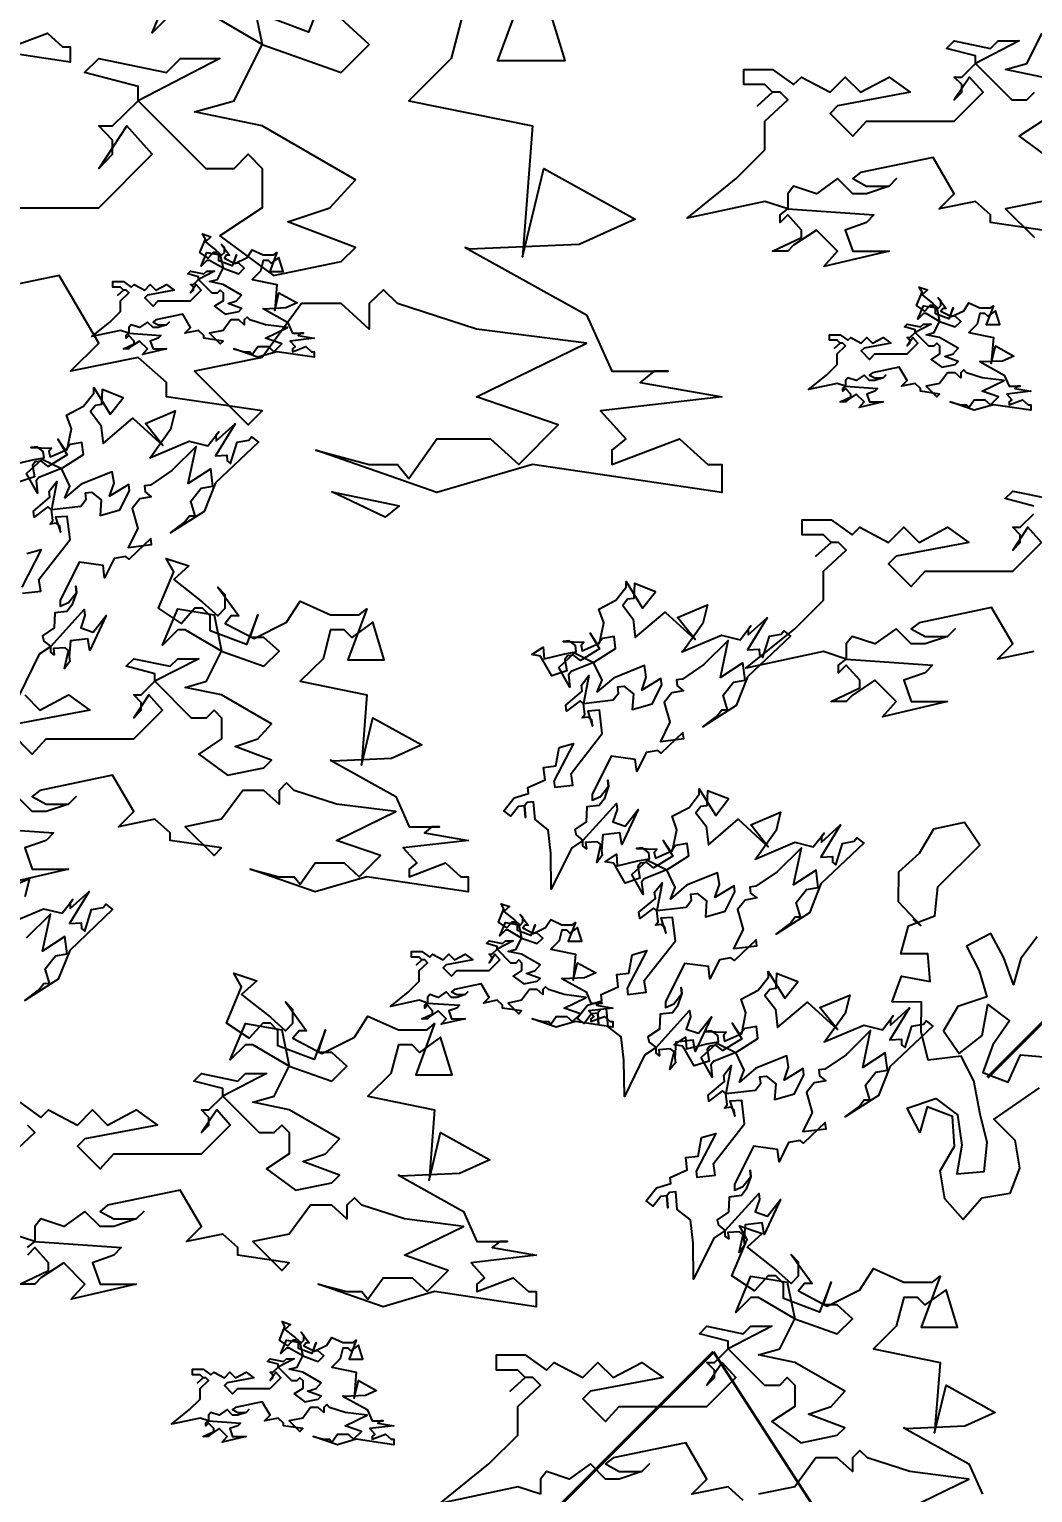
# Model space of a CAD drawing. Header units: millimetres. Extents: x 684983 to 685377, y 990360 to 990509.
# Drawn here: x 685055.029 to 685055.739, y 990422.072 to 990423.107 of the extents above; entities that cross this region are included whole.
import ezdxf

# ---------------------------------------------------------------- set-up
doc = ezdxf.new("R2010")
doc.units = ezdxf.units.MM
doc.layers.add('GRID LEVELS', color=7, linetype='Continuous', lineweight=13)
doc.layers.add('SYMBOLS', color=7, linetype='Continuous')
doc.layers.add('VENGA TREE', color=7, linetype='Continuous')
doc.styles.get("Standard").update_dxf_attribs({"font": 'RomanS'})

# ---------------------------------------------------------------- blocks, each defined once
blk = doc.blocks.new('A$C7BFB01F8')
at = {"layer": 'SYMBOLS', "color": 99}
for points in [[(1.4369, 2.9835), (1.4755, 2.9981), (1.4916, 2.9835), (1.4996, 2.9835), (1.4996, 2.9675), (1.3919, 2.9835)], [(1.9903, 3.07), (1.953, 2.9692), (2.0248, 2.9692), (2.0023, 3.0432)], [(1.9187, 3.0282), (1.9039, 2.9714), (1.8588, 2.9265), (1.9903, 2.8997), (1.9796, 2.7609), (2.0023, 2.8547), (2.0991, 2.8009), (2.0395, 2.7741), (1.9228, 2.7689), (1.9187, 2.7709), (2.0474, 2.6992), (2.0742, 2.6394), (2.1342, 2.6394), (2.1192, 2.6394), (2.1042, 2.6274), (2.1909, 2.6124), (2.0624, 2.5976), (2.0892, 2.5677), (2.0742, 2.5556), (2.0742, 2.5405), (2.146, 2.5677), (2.176, 2.5405), (2.1909, 2.5405), (2.1909, 2.5107), (1.9903, 2.5405), (1.8887, 2.5107), (1.7602, 2.5556), (1.817, 2.5405), (1.8469, 2.5405), (1.8588, 2.5257), (1.8887, 2.5677), (1.9457, 2.5677), (1.9755, 2.5405), (2.0175, 2.5826), (1.9307, 2.6124), (2.0474, 2.6694), (1.9307, 2.6842), (1.8469, 2.7112), (1.832, 2.726), (1.817, 2.7112), (1.817, 2.6842), (1.7872, 2.7112), (1.7452, 2.7112), (1.7034, 2.6542), (1.6315, 2.6394), (1.6886, 2.5826), (1.7034, 2.5976), (1.6017, 2.6124), (1.6017, 2.6274), (1.5719, 2.6542), (1.5, 2.6394), (1.5299, 2.6694), (1.4881, 2.741), (1.3446, 2.7112)], [(1.3566, 2.8129), (1.5299, 2.8129), (1.5867, 2.8697), (1.5599, 2.8997), (1.5299, 2.8547), (1.5447, 2.8697), (1.5447, 2.8847), (1.5299, 2.8997), (1.5447, 2.8997), (1.5719, 2.9265), (1.5719, 2.9416), (1.5148, 2.9564), (1.5299, 2.9714), (1.6017, 2.9564), (1.6167, 2.9714), (1.6583, 2.9714), (1.5719, 2.9265), (1.6435, 2.8547), (1.6735, 2.8547), (1.6886, 2.8697), (1.7034, 2.8547), (1.7034, 2.8129), (1.6583, 2.7831), (1.7154, 2.741), (1.7872, 2.7559), (1.8022, 2.7709), (1.7304, 2.7979), (1.775, 2.8129), (1.8022, 2.8427), (1.7034, 2.8997), (1.6315, 2.9146), (1.6735, 2.9265), (1.7034, 2.9862), (1.6315, 3.0282)], [(1.6167, 3.0282), (1.5867, 2.9984), (1.6167, 3.07)], [(1.6886, 3.058), (1.7034, 2.9862), (1.7872, 2.9564), (1.817, 2.9862), (1.7872, 3.0134)], [(1.775, 3.058), (1.7525, 2.9992), (1.6809, 3.026)], [(2.5307, 2.8197), (2.4921, 2.8117), (2.5228, 2.7812)], [(2.5307, 2.7892), (2.4761, 2.7972), (2.4761, 2.8053), (2.4601, 2.8197), (2.4215, 2.8117), (2.4375, 2.8278), (2.4151, 2.8663), (2.338, 2.8503), (2.3299, 2.8438), (2.3445, 2.8358), (2.3684, 2.8358), (2.3765, 2.8438), (2.3684, 2.8358), (2.3445, 2.8278), (2.3299, 2.8278), (2.3138, 2.8438), (2.2914, 2.8278), (2.2672, 2.8358), (2.2609, 2.8278), (2.2609, 2.8117), (2.3524, 2.8053), (2.3445, 2.7972), (2.3219, 2.7892), (2.3299, 2.7667), (2.3684, 2.7667), (2.2994, 2.7507), (2.3138, 2.7667), (2.2914, 2.7892), (2.2672, 2.7732), (2.2609, 2.7667), (2.2447, 2.7667), (2.2754, 2.7812), (2.2754, 2.7892), (2.2609, 2.8053), (2.2528, 2.7972), (2.2528, 2.8053), (2.2609, 2.8117), (2.2368, 2.8197), (2.1543, 2.802), (2.2061, 2.8438), (2.2368, 2.8743), (2.2368, 2.9049), (2.2609, 2.9273), (2.2528, 2.9354), (2.2447, 2.9354), (2.2287, 2.9209), (2.2447, 2.9354), (2.2368, 2.9435), (2.2142, 2.9435), (2.2142, 2.9595), (2.2447, 2.9595), (2.2672, 2.9435), (2.2754, 2.9515), (2.3059, 2.9354), (2.3219, 2.9515), (2.338, 2.9354), (2.3684, 2.9515), (2.3909, 2.9354), (2.3138, 2.9209), (2.3059, 2.9129), (2.3299, 2.8889), (2.3445, 2.9049), (2.4375, 2.9049), (2.4681, 2.9354), (2.4537, 2.9515), (2.4375, 2.9273), (2.4455, 2.9354), (2.4455, 2.9435), (2.4375, 2.9515), (2.4455, 2.9515), (2.4601, 2.9659), (2.4601, 2.974), (2.4295, 2.9819), (2.4375, 2.99), (2.4761, 2.9819), (2.4842, 2.99), (2.5065, 2.99), (2.4601, 2.9659), (2.4986, 2.9273), (2.5147, 2.9273), (2.5228, 2.9354)], [(2.5307, 2.9049), (2.5065, 2.8889), (2.5371, 2.8663)], [(2.5307, 2.9515), (2.4921, 2.9595), (2.5147, 2.9659), (2.5307, 2.998)], [(1.6431, 2.7768), (1.6543, 2.7679), (1.6603, 2.7625), (1.6633, 2.7655), (1.6633, 2.7708), (1.6603, 2.7738), (1.6686, 2.7625), (1.6656, 2.7625), (1.6633, 2.7596), (1.6745, 2.7536), (1.6873, 2.76), (1.6927, 2.7683), (1.7045, 2.7629), (1.7158, 2.7629), (1.7188, 2.7653), (1.7114, 2.7453), (1.7256, 2.7453), (1.7211, 2.76), (1.7128, 2.7541), (1.7099, 2.757), (1.7045, 2.757), (1.7016, 2.7457), (1.6927, 2.7368), (1.7188, 2.7315), (1.7166, 2.704), (1.7211, 2.7226), (1.7404, 2.7119), (1.7285, 2.7066), (1.7054, 2.7055), (1.7045, 2.7059), (1.7301, 2.6917), (1.7354, 2.6798), (1.7473, 2.6798), (1.7444, 2.6798), (1.7414, 2.6775), (1.7586, 2.6745), (1.7331, 2.6715), (1.7384, 2.6656), (1.7354, 2.6632), (1.7354, 2.6602), (1.7497, 2.6656), (1.7556, 2.6602), (1.7586, 2.6602), (1.7586, 2.6543), (1.7188, 2.6602), (1.6986, 2.6543), (1.6731, 2.6632), (1.6844, 2.6602), (1.6903, 2.6602), (1.6927, 2.6573), (1.6986, 2.6656), (1.7099, 2.6656), (1.7158, 2.6602), (1.7242, 2.6686), (1.7069, 2.6745), (1.7301, 2.6858), (1.7069, 2.6887), (1.6903, 2.6941), (1.6873, 2.697), (1.6844, 2.6941), (1.6844, 2.6887), (1.6784, 2.6941), (1.6701, 2.6941), (1.6618, 2.6828), (1.6475, 2.6798), (1.6589, 2.6686), (1.6618, 2.6715), (1.6416, 2.6745), (1.6416, 2.6775), (1.6357, 2.6828), (1.6214, 2.6798), (1.6274, 2.6858), (1.6191, 2.7), (1.5906, 2.6941), (1.5876, 2.6917), (1.5929, 2.6887), (1.6018, 2.6887), (1.6048, 2.6917), (1.6018, 2.6887), (1.5929, 2.6858), (1.5876, 2.6858), (1.5816, 2.6917), (1.5733, 2.6858), (1.5644, 2.6887), (1.562, 2.6858), (1.562, 2.6798), (1.5959, 2.6775), (1.5929, 2.6745), (1.5846, 2.6715), (1.5876, 2.6632), (1.6018, 2.6632), (1.5763, 2.6573), (1.5816, 2.6632), (1.5733, 2.6715), (1.5644, 2.6656), (1.562, 2.6632), (1.5561, 2.6632), (1.5674, 2.6686), (1.5674, 2.6715), (1.562, 2.6775), (1.5591, 2.6745), (1.5591, 2.6775), (1.562, 2.6798), (1.5531, 2.6828), (1.5226, 2.6762), (1.5418, 2.6917), (1.5531, 2.703), (1.5531, 2.7143), (1.562, 2.7226), (1.5591, 2.7256), (1.5561, 2.7256), (1.5502, 2.7202), (1.5561, 2.7256), (1.5531, 2.7285), (1.5448, 2.7285), (1.5448, 2.7345), (1.5561, 2.7345), (1.5644, 2.7285), (1.5674, 2.7315), (1.5787, 2.7256), (1.5846, 2.7315), (1.5906, 2.7256), (1.6018, 2.7315), (1.6101, 2.7256), (1.5816, 2.7202), (1.5787, 2.7173), (1.5876, 2.7084), (1.5929, 2.7143), (1.6274, 2.7143), (1.6386, 2.7256), (1.6333, 2.7315), (1.6274, 2.7226), (1.6303, 2.7256), (1.6303, 2.7285), (1.6274, 2.7315), (1.6303, 2.7315), (1.6357, 2.7368), (1.6357, 2.7398), (1.6244, 2.7428), (1.6274, 2.7457), (1.6416, 2.7428), (1.6446, 2.7457), (1.6529, 2.7457), (1.6357, 2.7368), (1.6499, 2.7226), (1.6559, 2.7226), (1.6589, 2.7256), (1.6618, 2.7226), (1.6618, 2.7143), (1.6529, 2.7084), (1.6642, 2.7), (1.6784, 2.703), (1.6814, 2.7059), (1.6672, 2.7113), (1.676, 2.7143), (1.6814, 2.7202), (1.6618, 2.7315), (1.6475, 2.7345), (1.6559, 2.7368), (1.6618, 2.7487), (1.6475, 2.757), (1.6446, 2.757), (1.6386, 2.7511), (1.6446, 2.7653), (1.6589, 2.7629), (1.6618, 2.7487), (1.6784, 2.7428), (1.6844, 2.7487), (1.6784, 2.7541), (1.6731, 2.7541), (1.676, 2.7629), (1.6716, 2.7513), (1.6573, 2.7566), (1.6573, 2.7625), (1.6543, 2.7655), (1.6514, 2.7655), (1.6461, 2.7596), (1.6371, 2.7655), (1.6431, 2.7797), (1.6401, 2.7851), (1.649, 2.7821), (1.6431, 2.7768), (1.6431, 2.7768)], [(2.4034, 2.7205), (2.4146, 2.7116), (2.4206, 2.7062), (2.4235, 2.7092), (2.4235, 2.7146), (2.4206, 2.7175), (2.4289, 2.7062), (2.4259, 2.7062), (2.4235, 2.7033), (2.4348, 2.6974), (2.4476, 2.7037), (2.453, 2.712), (2.4648, 2.7067), (2.4761, 2.7067), (2.4791, 2.709), (2.4716, 2.689), (2.4859, 2.689), (2.4814, 2.7037), (2.4731, 2.6978), (2.4702, 2.7007), (2.4648, 2.7007), (2.4619, 2.6895), (2.453, 2.6806), (2.4791, 2.6752), (2.4769, 2.6477), (2.4814, 2.6663), (2.5007, 2.6556), (2.4888, 2.6503), (2.4656, 2.6493), (2.4648, 2.6497), (2.4904, 2.6354), (2.4957, 2.6235), (2.5076, 2.6235), (2.5046, 2.6235), (2.5017, 2.6212), (2.5189, 2.6182), (2.4934, 2.6152), (2.4987, 2.6093), (2.4957, 2.6069), (2.4957, 2.6039), (2.51, 2.6093), (2.5159, 2.6039), (2.5189, 2.6039), (2.5189, 2.598), (2.4791, 2.6039), (2.4589, 2.598), (2.4334, 2.6069), (2.4447, 2.6039), (2.4506, 2.6039), (2.453, 2.601), (2.4589, 2.6093), (2.4702, 2.6093), (2.4761, 2.6039), (2.4845, 2.6123), (2.4672, 2.6182), (2.4904, 2.6295), (2.4672, 2.6325), (2.4506, 2.6378), (2.4476, 2.6408), (2.4447, 2.6378), (2.4447, 2.6325), (2.4387, 2.6378), (2.4304, 2.6378), (2.4221, 2.6265), (2.4078, 2.6235), (2.4192, 2.6123), (2.4221, 2.6152), (2.4019, 2.6182), (2.4019, 2.6212), (2.396, 2.6265), (2.3817, 2.6235), (2.3876, 2.6295), (2.3793, 2.6437), (2.3509, 2.6378), (2.3478, 2.6354), (2.3532, 2.6325), (2.3621, 2.6325), (2.3651, 2.6354), (2.3621, 2.6325), (2.3532, 2.6295), (2.3478, 2.6295), (2.3419, 2.6354), (2.3336, 2.6295), (2.3247, 2.6325), (2.3223, 2.6295), (2.3223, 2.6235), (2.3562, 2.6212), (2.3532, 2.6182), (2.3449, 2.6152), (2.3478, 2.6069), (2.3621, 2.6069), (2.3366, 2.601), (2.3419, 2.6069), (2.3336, 2.6152), (2.3247, 2.6093), (2.3223, 2.6069), (2.3164, 2.6069), (2.3277, 2.6123), (2.3277, 2.6152), (2.3223, 2.6212), (2.3194, 2.6182), (2.3194, 2.6212), (2.3223, 2.6235), (2.3134, 2.6265), (2.2829, 2.62), (2.3021, 2.6354), (2.3134, 2.6467), (2.3134, 2.658), (2.3223, 2.6663), (2.3194, 2.6693), (2.3164, 2.6693), (2.3105, 2.6639), (2.3164, 2.6693), (2.3134, 2.6723), (2.3051, 2.6723), (2.3051, 2.6782), (2.3164, 2.6782), (2.3247, 2.6723), (2.3277, 2.6752), (2.339, 2.6693), (2.3449, 2.6752), (2.3509, 2.6693), (2.3621, 2.6752), (2.3704, 2.6693), (2.3419, 2.6639), (2.339, 2.661), (2.3478, 2.6521), (2.3532, 2.658), (2.3876, 2.658), (2.3989, 2.6693), (2.3936, 2.6752), (2.3876, 2.6663), (2.3906, 2.6693), (2.3906, 2.6723), (2.3876, 2.6752), (2.3906, 2.6752), (2.396, 2.6806), (2.396, 2.6835), (2.3847, 2.6865), (2.3876, 2.6895), (2.4019, 2.6865), (2.4049, 2.6895), (2.4132, 2.6895), (2.396, 2.6806), (2.4102, 2.6663), (2.4162, 2.6663), (2.4192, 2.6693), (2.4221, 2.6663), (2.4221, 2.658), (2.4132, 2.6521), (2.4245, 2.6437), (2.4387, 2.6467), (2.4417, 2.6497), (2.4275, 2.655), (2.4363, 2.658), (2.4417, 2.6639), (2.4221, 2.6752), (2.4078, 2.6782), (2.4162, 2.6806), (2.4221, 2.6924), (2.4078, 2.7007), (2.4049, 2.7007), (2.3989, 2.6948), (2.4049, 2.709), (2.4192, 2.7067), (2.4221, 2.6924), (2.4387, 2.6865), (2.4447, 2.6924), (2.4387, 2.6978), (2.4334, 2.6978), (2.4363, 2.7067), (2.4318, 2.695), (2.4176, 2.7003), (2.4176, 2.7062), (2.4146, 2.7092), (2.4117, 2.7092), (2.4063, 2.7033), (2.3974, 2.7092), (2.4034, 2.7235), (2.4004, 2.7288), (2.4093, 2.7258), (2.4034, 2.7205), (2.4034, 2.7205)], [(1.4378, 2.5402), (1.4596, 2.5455), (1.4719, 2.5477), (1.4711, 2.5542), (1.4645, 2.5593), (1.458, 2.5586), (1.4799, 2.5579), (1.4771, 2.5542), (1.4784, 2.5485), (1.4965, 2.5566), (1.501, 2.5785), (1.4959, 2.593), (1.5139, 2.6024), (1.5248, 2.6163), (1.5247, 2.6222), (1.5422, 2.5938), (1.5559, 2.6114), (1.5335, 2.62), (1.5328, 2.6041), (1.5264, 2.6033), (1.5212, 2.5968), (1.5322, 2.5823), (1.5346, 2.5627), (1.5662, 2.5897), (1.598, 2.5606), (1.5795, 2.584), (1.6111, 2.5973), (1.6062, 2.5777), (1.5852, 2.5482), (1.584, 2.5476), (1.626, 2.5653), (1.6457, 2.5604), (1.6572, 2.5751), (1.6543, 2.5714), (1.6544, 2.5655), (1.6746, 2.5837), (1.6537, 2.5496), (1.666, 2.5504), (1.6661, 2.5444), (1.6698, 2.5415), (1.6769, 2.5643), (1.6893, 2.5664), (1.6921, 2.57), (1.6994, 2.5643), (1.6538, 2.5211), (1.6417, 2.4906), (1.6062, 2.4679), (1.6207, 2.4789), (1.6264, 2.4861), (1.6323, 2.4862), (1.6278, 2.5015), (1.6386, 2.5154), (1.651, 2.5175), (1.6487, 2.5358), (1.6249, 2.5203), (1.6333, 2.5596), (1.6074, 2.534), (1.5848, 2.5187), (1.5784, 2.5179), (1.5791, 2.5114), (1.5857, 2.5063), (1.5734, 2.5042), (1.5654, 2.4939), (1.5713, 2.4728), (1.5612, 2.4525), (1.5859, 2.4556), (1.5851, 2.462), (1.5621, 2.4401), (1.5584, 2.4429), (1.5462, 2.4408), (1.5361, 2.4204), (1.5345, 2.4334), (1.509, 2.4369), (1.4889, 2.3962), (1.4889, 2.3903), (1.4978, 2.394), (1.5063, 2.4049), (1.5055, 2.4114), (1.5063, 2.4049), (1.5014, 2.3912), (1.4962, 2.3846), (1.4832, 2.383), (1.4825, 2.3671), (1.4703, 2.3589), (1.4717, 2.3532), (1.479, 2.3475), (1.5144, 2.3868), (1.5153, 2.3803), (1.5109, 2.3672), (1.5239, 2.3628), (1.5377, 2.3803), (1.5204, 2.3433), (1.5182, 2.3555), (1.5, 2.3534), (1.4987, 2.3367), (1.4994, 2.3315), (1.4937, 2.3242), (1.498, 2.3432), (1.4943, 2.3461), (1.4819, 2.3452), (1.4827, 2.3387), (1.479, 2.3416), (1.479, 2.3475), (1.4668, 2.3394), (1.4455, 2.2957)], [(1.4537, 2.4461), (1.469, 2.4505), (1.4482, 2.4104)], [(1.449, 2.4039), (1.4685, 2.4063), (1.4664, 2.4186), (1.4995, 2.4608), (1.4965, 2.4855), (1.484, 2.4847), (1.4893, 2.4688), (1.4885, 2.4753), (1.4848, 2.4782), (1.4783, 2.4774), (1.4811, 2.481), (1.4798, 2.4928), (1.4761, 2.4956), (1.4616, 2.4846), (1.4608, 2.4911), (1.4782, 2.5057), (1.4774, 2.5123), (1.4854, 2.5224), (1.4798, 2.4928), (1.511, 2.4965), (1.5167, 2.5039), (1.5159, 2.5104), (1.5224, 2.5111), (1.5326, 2.5031), (1.5313, 2.4865), (1.5524, 2.4923), (1.5625, 2.5127), (1.5617, 2.5192), (1.5414, 2.5069), (1.5463, 2.5206), (1.5442, 2.5329), (1.5114, 2.5197), (1.4941, 2.505), (1.4992, 2.5176), (1.4904, 2.5362), (1.4664, 2.5267), (1.4636, 2.5231), (1.4651, 2.5101), (1.4534, 2.5311), (1.47, 2.5463), (1.4904, 2.5362), (1.5136, 2.551), (1.5121, 2.5639), (1.4997, 2.5619), (1.4946, 2.5553), (1.4865, 2.5674), (1.4966, 2.5507), (1.4764, 2.5383), (1.4691, 2.544), (1.4626, 2.5432), (1.4597, 2.5396), (1.4618, 2.5273), (1.446, 2.5221)], [(2.5222, 2.342), (2.4836, 2.334), (2.4997, 2.3502), (2.4772, 2.3887), (2.4002, 2.3726), (2.392, 2.3662), (2.4066, 2.3581), (2.4306, 2.3581), (2.4386, 2.3662), (2.4306, 2.3581), (2.4066, 2.3502), (2.392, 2.3502), (2.376, 2.3662), (2.3535, 2.3502), (2.3293, 2.3581), (2.323, 2.3502), (2.323, 2.334), (2.4145, 2.3276), (2.4066, 2.3196), (2.384, 2.3116), (2.392, 2.289), (2.4306, 2.289), (2.3616, 2.273), (2.376, 2.289), (2.3535, 2.3116), (2.3293, 2.2956), (2.323, 2.289), (2.3069, 2.289), (2.3375, 2.3035), (2.3375, 2.3116), (2.323, 2.3276), (2.3149, 2.3196), (2.3149, 2.3276), (2.323, 2.334), (2.2989, 2.342), (2.2164, 2.3243), (2.2683, 2.3662), (2.2989, 2.3966), (2.2989, 2.4272), (2.323, 2.4497), (2.3149, 2.4578), (2.3069, 2.4578), (2.2908, 2.4433), (2.3069, 2.4578), (2.2989, 2.4658), (2.2763, 2.4658), (2.2763, 2.4818), (2.3069, 2.4818), (2.3293, 2.4658), (2.3375, 2.4739), (2.368, 2.4578), (2.384, 2.4739), (2.4002, 2.4578), (2.4306, 2.4739), (2.453, 2.4578), (2.376, 2.4433), (2.368, 2.4353), (2.392, 2.4112), (2.4066, 2.4272), (2.4997, 2.4272), (2.5302, 2.4578), (2.5158, 2.4739), (2.4997, 2.4497), (2.5076, 2.4578), (2.5076, 2.4658), (2.4997, 2.4739), (2.5076, 2.4739), (2.5222, 2.4883)], [(2.5222, 2.4963), (2.4916, 2.5043), (2.4997, 2.5124), (2.5382, 2.5043)], [(1.8337, 2.4847), (1.7771, 2.5115), (1.8487, 2.4967), (1.8337, 2.4847), (1.8337, 2.4847)], [(1.6095, 2.4185), (1.6401, 2.3944), (1.6562, 2.3799), (1.6641, 2.388), (1.6641, 2.4024), (1.6562, 2.4105), (1.6786, 2.3799), (1.6706, 2.3799), (1.6641, 2.3719), (1.6947, 2.3559), (1.7293, 2.3731), (1.7437, 2.3956), (1.7759, 2.3811), (1.8064, 2.3811), (1.8143, 2.3875), (1.7943, 2.3334), (1.8329, 2.3334), (1.8208, 2.3731), (1.7983, 2.3571), (1.7904, 2.3651), (1.7759, 2.3651), (1.7679, 2.3345), (1.7437, 2.3105), (1.8143, 2.2961), (1.8086, 2.2215), (1.8208, 2.2719), (1.8727, 2.243), (1.8407, 2.2286), (1.778, 2.2258), (1.7759, 2.2269), (1.845, 2.1884), (1.8593, 2.1562), (1.8916, 2.1562), (1.8835, 2.1562), (1.8755, 2.1498), (1.922, 2.1417), (1.853, 2.1338), (1.8674, 2.1178), (1.8593, 2.1112), (1.8593, 2.1032), (1.8979, 2.1178), (1.9141, 2.1032), (1.922, 2.1032), (1.922, 2.0871), (1.8143, 2.1032), (1.7597, 2.0871), (1.6907, 2.1112), (1.7213, 2.1032), (1.7373, 2.1032), (1.7437, 2.0952), (1.7597, 2.1178), (1.7904, 2.1178), (1.8064, 2.1032), (1.8289, 2.1257), (1.7823, 2.1417), (1.845, 2.1724), (1.7823, 2.1803), (1.7373, 2.1948), (1.7293, 2.2028), (1.7213, 2.1948), (1.7213, 2.1803), (1.7052, 2.1948), (1.6827, 2.1948), (1.6602, 2.1642), (1.6216, 2.1562), (1.6523, 2.1257), (1.6602, 2.1338), (1.6056, 2.1417), (1.6056, 2.1498), (1.5896, 2.1642), (1.551, 2.1562), (1.567, 2.1724), (1.5446, 2.2108), (1.4675, 2.1948), (1.4593, 2.1884), (1.474, 2.1803), (1.4979, 2.1803), (1.506, 2.1884), (1.4979, 2.1803), (1.474, 2.1724), (1.4593, 2.1724), (1.4433, 2.1884)], [(1.3904, 2.1562), (1.4819, 2.1498), (1.474, 2.1417), (1.4514, 2.1338), (1.4593, 2.1112), (1.4979, 2.1112), (1.4289, 2.0952)], [(1.4514, 2.2961), (1.4675, 2.2799), (1.4979, 2.2961), (1.5204, 2.2799), (1.4433, 2.2654)], [(1.4354, 2.2575), (1.4593, 2.2334), (1.474, 2.2494), (1.567, 2.2494), (1.5975, 2.2799), (1.5832, 2.2961), (1.567, 2.2719), (1.575, 2.2799), (1.575, 2.288), (1.567, 2.2961), (1.575, 2.2961), (1.5896, 2.3105), (1.5896, 2.3185), (1.559, 2.3265), (1.567, 2.3345), (1.6056, 2.3265), (1.6137, 2.3345), (1.636, 2.3345), (1.5896, 2.3105), (1.6281, 2.2719), (1.6442, 2.2719), (1.6523, 2.2799), (1.6602, 2.2719), (1.6602, 2.2494), (1.636, 2.2334), (1.6666, 2.2108), (1.7052, 2.2188), (1.7133, 2.2269), (1.6747, 2.2414), (1.6987, 2.2494), (1.7133, 2.2654), (1.6602, 2.2961), (1.6216, 2.304), (1.6442, 2.3105), (1.6602, 2.3425), (1.6216, 2.3651), (1.6137, 2.3651), (1.5975, 2.349), (1.6137, 2.3875), (1.6523, 2.3811), (1.6602, 2.3425), (1.7052, 2.3265), (1.7213, 2.3425), (1.7052, 2.3571), (1.6907, 2.3571), (1.6987, 2.3811), (1.6866, 2.3495), (1.6481, 2.3639), (1.6481, 2.3799), (1.6401, 2.388), (1.632, 2.388), (1.6176, 2.3719), (1.5935, 2.388), (1.6095, 2.4265), (1.6015, 2.4409), (1.6256, 2.433), (1.6095, 2.4185), (1.6095, 2.4185)], [(2.0025, 2.3345), (2.0243, 2.3398), (2.0366, 2.3419), (2.0358, 2.3484), (2.0292, 2.3536), (2.0227, 2.3528), (2.0446, 2.3521), (2.0417, 2.3485), (2.043, 2.3427), (2.0612, 2.3509), (2.0657, 2.3727), (2.0606, 2.3872), (2.0786, 2.3967), (2.0894, 2.4105), (2.0894, 2.4164), (2.1068, 2.3881), (2.1205, 2.4056), (2.0982, 2.4142), (2.0975, 2.3983), (2.091, 2.3976), (2.0859, 2.391), (2.0969, 2.3765), (2.0992, 2.357), (2.1309, 2.3839), (2.1627, 2.3548), (2.1441, 2.3782), (2.1757, 2.3916), (2.1709, 2.3719), (2.1499, 2.3425), (2.1486, 2.3419), (2.1906, 2.3595), (2.2104, 2.3546), (2.2218, 2.3693), (2.219, 2.3656), (2.219, 2.3597), (2.2392, 2.3779), (2.2183, 2.3438), (2.2307, 2.3446), (2.2308, 2.3386), (2.2345, 2.3358), (2.2415, 2.3585), (2.2539, 2.3606), (2.2567, 2.3642), (2.264, 2.3585), (2.2184, 2.3153), (2.2063, 2.2849), (2.1708, 2.2621), (2.1854, 2.2731), (2.1911, 2.2804), (2.197, 2.2804), (2.1924, 2.2957), (2.2033, 2.3096), (2.2156, 2.3117), (2.2134, 2.33), (2.1895, 2.3145), (2.1979, 2.3538), (2.172, 2.3282), (2.1494, 2.3129), (2.143, 2.3122), (2.1437, 2.3057), (2.1503, 2.3005), (2.138, 2.2984), (2.13, 2.2882), (2.136, 2.2671), (2.1258, 2.2467), (2.1506, 2.2498), (2.1498, 2.2563), (2.1267, 2.2343), (2.1231, 2.2372), (2.1108, 2.235), (2.1007, 2.2147), (2.0991, 2.2277), (2.0737, 2.2312), (2.0535, 2.1905), (2.0536, 2.1845), (2.0624, 2.1882), (2.0709, 2.1991), (2.0701, 2.2057), (2.0709, 2.1991), (2.066, 2.1854), (2.0608, 2.1788), (2.0479, 2.1772), (2.0471, 2.1613), (2.0349, 2.1532), (2.0363, 2.1475), (2.0436, 2.1417), (2.0791, 2.181), (2.0799, 2.1745), (2.0755, 2.1615), (2.0886, 2.157), (2.1023, 2.1746), (2.085, 2.1375), (2.0829, 2.1498), (2.0647, 2.1476), (2.0633, 2.1309), (2.0641, 2.1257), (2.0583, 2.1184), (2.0626, 2.1375), (2.059, 2.1403), (2.0465, 2.1394), (2.0473, 2.1329), (2.0437, 2.1358), (2.0436, 2.1417), (2.0314, 2.1336), (2.0101, 2.0899), (2.0096, 2.1283), (2.0067, 2.153), (1.9928, 2.1639), (1.9911, 2.1828), (1.9846, 2.182), (1.9817, 2.1784), (1.9826, 2.166), (1.9817, 2.1784), (1.9752, 2.1776), (1.9672, 2.1674), (1.9599, 2.1731), (1.9708, 2.1869), (1.986, 2.1914), (1.9853, 2.198), (2.0035, 2.2061), (2.0018, 2.2192), (2.0149, 2.2207), (2.0184, 2.2403), (2.0337, 2.2447), (2.0129, 2.2046), (2.0137, 2.1982), (2.0331, 2.2005), (2.031, 2.2128), (2.0641, 2.2551), (2.0611, 2.2798), (2.0487, 2.279), (2.0539, 2.2631), (2.0531, 2.2695), (2.0494, 2.2724), (2.043, 2.2717), (2.0458, 2.2753), (2.0444, 2.287), (2.0408, 2.2899), (2.0263, 2.2788), (2.0255, 2.2853), (2.0429, 2.3), (2.0421, 2.3065), (2.05, 2.3167), (2.0444, 2.287), (2.0756, 2.2908), (2.0814, 2.2981), (2.0806, 2.3046), (2.0871, 2.3054), (2.0973, 2.2974), (2.0959, 2.2807), (2.1171, 2.2866), (2.1272, 2.3069), (2.1264, 2.3134), (2.1061, 2.3011), (2.1109, 2.3148), (2.1089, 2.3272), (2.0761, 2.314), (2.0588, 2.2993), (2.0639, 2.3118), (2.055, 2.3305), (2.031, 2.321), (2.0282, 2.3174), (2.0298, 2.3043), (2.018, 2.3253), (2.0347, 2.3406), (2.055, 2.3305), (2.0783, 2.3452), (2.0767, 2.3582), (2.0644, 2.3561), (2.0592, 2.3495), (2.0512, 2.3616), (2.0612, 2.3449), (2.041, 2.3326), (2.0337, 2.3383), (2.0272, 2.3375), (2.0243, 2.3338), (2.0265, 2.3216), (2.0107, 2.3163), (1.9988, 2.3373), (1.9894, 2.3388), (2.0016, 2.3469), (2.0025, 2.3345), (2.0025, 2.3345)], [(2.0801, 2.1146), (2.1019, 2.1199), (2.1142, 2.1221), (2.1134, 2.1286), (2.1068, 2.1337), (2.1003, 2.133), (2.1222, 2.1323), (2.1193, 2.1286), (2.1207, 2.1229), (2.1388, 2.131), (2.1433, 2.1529), (2.1382, 2.1674), (2.1562, 2.1768), (2.1671, 2.1907), (2.167, 2.1966), (2.1845, 2.1682), (2.1982, 2.1857), (2.1758, 2.1944), (2.1751, 2.1785), (2.1687, 2.1777), (2.1635, 2.1711), (2.1745, 2.1567), (2.1769, 2.1371), (2.2085, 2.1641), (2.2403, 2.1349), (2.2218, 2.1584), (2.2534, 2.1717), (2.2485, 2.1521), (2.2275, 2.1226), (2.2262, 2.122), (2.2683, 2.1397), (2.288, 2.1348), (2.2995, 2.1494), (2.2966, 2.1458), (2.2966, 2.1398), (2.3169, 2.1581), (2.2959, 2.1239), (2.3083, 2.1248), (2.3084, 2.1188), (2.3121, 2.1159), (2.3192, 2.1386), (2.3315, 2.1408), (2.3344, 2.1444), (2.3416, 2.1387), (2.2961, 2.0955), (2.2839, 2.065), (2.2485, 2.0422), (2.263, 2.0532), (2.2687, 2.0605), (2.2746, 2.0606), (2.27, 2.0759), (2.2809, 2.0898), (2.2933, 2.0919), (2.291, 2.1101), (2.2672, 2.0947), (2.2756, 2.134), (2.2497, 2.1084), (2.2271, 2.0931), (2.2206, 2.0923), (2.2214, 2.0858), (2.228, 2.0807), (2.2157, 2.0785), (2.2077, 2.0683), (2.2136, 2.0472), (2.2035, 2.0269), (2.2282, 2.0299), (2.2274, 2.0364), (2.2044, 2.0145), (2.2007, 2.0173), (2.1885, 2.0152), (2.1784, 1.9948), (2.1767, 2.0078), (2.1513, 2.0113), (2.1312, 1.9706), (2.1312, 1.9646), (2.14, 1.9684), (2.1486, 1.9793), (2.1478, 1.9858), (2.1486, 1.9793), (2.1437, 1.9656), (2.1385, 1.9589), (2.1255, 1.9574), (2.1248, 1.9415), (2.1126, 1.9333), (2.1139, 1.9276), (2.1213, 1.9219), (2.1567, 1.9612), (2.1576, 1.9547), (2.1532, 1.9416), (2.1662, 1.9372), (2.1799, 1.9547), (2.1627, 1.9177), (2.1605, 1.9299), (2.1423, 1.9278), (2.141, 1.9111), (2.1417, 1.9059), (2.136, 1.8986), (2.1403, 1.9176), (2.1366, 1.9205), (2.1242, 1.9196), (2.125, 1.9131), (2.1213, 1.9159), (2.1213, 1.9219), (2.1091, 1.9138), (2.0878, 1.87), (2.0872, 1.9085), (2.0843, 1.9332), (2.0704, 1.9441), (2.0688, 1.963), (2.0622, 1.9622), (2.0594, 1.9585), (2.0603, 1.9461), (2.0594, 1.9585), (2.0529, 1.9578), (2.0449, 1.9475), (2.0376, 1.9532), (2.0484, 1.9671), (2.0637, 1.9716), (2.0629, 1.9782), (2.0811, 1.9863), (2.0795, 1.9993), (2.0925, 2.0009), (2.096, 2.0204), (2.1113, 2.0249), (2.0905, 1.9848), (2.0913, 1.9783), (2.1108, 1.9806), (2.1087, 1.993), (2.1418, 2.0352), (2.1388, 2.0599), (2.1263, 2.0591), (2.1316, 2.0432), (2.1307, 2.0497), (2.1271, 2.0525), (2.1206, 2.0518), (2.1234, 2.0554), (2.1221, 2.0672), (2.1184, 2.07), (2.1039, 2.0589), (2.1031, 2.0655), (2.1205, 2.0801), (2.1197, 2.0867), (2.1277, 2.0968), (2.1221, 2.0672), (2.1533, 2.0709), (2.159, 2.0782), (2.1582, 2.0848), (2.1647, 2.0855), (2.1749, 2.0775), (2.1736, 2.0608), (2.1947, 2.0667), (2.2048, 2.0871), (2.204, 2.0936), (2.1837, 2.0812), (2.1886, 2.095), (2.1865, 2.1073), (2.1537, 2.0941), (2.1364, 2.0794), (2.1415, 2.0919), (2.1326, 2.1106), (2.1087, 2.1011), (2.1059, 2.0975), (2.1074, 2.0845), (2.0957, 2.1055), (2.1123, 2.1207), (2.1326, 2.1106), (2.1559, 2.1254), (2.1543, 2.1383), (2.142, 2.1362), (2.1369, 2.1297), (2.1288, 2.1418), (2.1389, 2.1251), (2.1186, 2.1127), (2.1114, 2.1184), (2.1048, 2.1176), (2.102, 2.114), (2.1041, 2.1017), (2.0883, 2.0965), (2.0765, 2.1175), (2.0671, 2.1189), (2.0792, 2.127), (2.0801, 2.1146), (2.0801, 2.1146)], [(2.5256, 2.0393), (2.5083, 2.0163), (2.5006, 1.9889), (2.4901, 2.017), (2.4765, 2.0431), (2.4505, 2.0295), (2.464, 2.0035), (2.4721, 1.9758), (2.4414, 1.9657), (2.4262, 1.9397), (2.4427, 1.9157), (2.4672, 1.9348), (2.4732, 1.9677), (2.4962, 1.9504), (2.4784, 1.9249), (2.4678, 1.8954), (2.4947, 1.8853), (2.5079, 1.9143), (2.5362, 1.9117)], [(2.5277, 1.8792), (2.4797, 1.8461), (2.5018, 1.8237), (2.5068, 1.794), (2.4966, 1.7671), (2.4669, 1.7621), (2.4471, 1.7395), (2.4275, 1.7614), (2.4225, 1.7912), (2.4377, 1.8172), (2.4357, 1.8489), (2.4088, 1.8591), (2.4011, 1.8317), (2.3876, 1.8578), (2.4182, 1.8679), (2.4412, 1.8505), (2.4458, 1.8183), (2.4402, 1.7879), (2.4695, 1.7904), (2.4725, 1.8213), (2.465, 1.8514), (2.4583, 1.8867), (2.4448, 1.9127), (2.41, 1.9086), (2.4024, 1.9388), (2.403, 1.9701), (2.3716, 1.9706), (2.3818, 1.9976), (2.4122, 1.992), (2.4097, 2.0213), (2.3809, 2.0213), (2.389, 2.0512), (2.4171, 2.0618), (2.4202, 2.0926), (2.4649, 2.1368), (2.4484, 2.1608), (2.4156, 2.1537), (2.4004, 2.1277), (2.3785, 2.1081), (2.378, 2.0768), (2.4021, 2.0514), (2.3939, 2.0581)], [(1.4249, 2.088), (1.4565, 2.1014), (1.4516, 2.0817)], [(1.4293, 2.0516), (1.4714, 2.0693), (1.4911, 2.0644), (1.5026, 2.0791), (1.4997, 2.0754), (1.4997, 2.0695), (1.5199, 2.0877), (1.499, 2.0536), (1.5114, 2.0544), (1.5115, 2.0484), (1.5152, 2.0456), (1.5223, 2.0683), (1.5346, 2.0704), (1.5375, 2.074), (1.5447, 2.0683), (1.4992, 2.0251), (1.487, 1.9946), (1.4516, 1.9719), (1.4661, 1.9829), (1.4718, 1.9901), (1.4777, 1.9902), (1.4731, 2.0055), (1.484, 2.0194), (1.4963, 2.0215), (1.4941, 2.0398), (1.4703, 2.0243), (1.4786, 2.0636), (1.4528, 2.038)], [(1.9599, 2.0662), (1.9711, 2.0573), (1.9771, 2.0519), (1.98, 2.0549), (1.98, 2.0602), (1.9771, 2.0632), (1.9854, 2.0519), (1.9824, 2.0519), (1.98, 2.049), (1.9913, 2.043), (2.0041, 2.0494), (2.0095, 2.0577), (2.0213, 2.0523), (2.0326, 2.0523), (2.0356, 2.0547), (2.0281, 2.0347), (2.0424, 2.0347), (2.0379, 2.0494), (2.0296, 2.0435), (2.0267, 2.0464), (2.0213, 2.0464), (2.0184, 2.0351), (2.0095, 2.0262), (2.0356, 2.0209), (2.0334, 1.9934), (2.0379, 2.012), (2.0572, 2.0013), (2.0453, 1.996), (2.0221, 1.9949), (2.0213, 1.9953), (2.0469, 1.9811), (2.0522, 1.9692), (2.0641, 1.9692), (2.0611, 1.9692), (2.0582, 1.9669), (2.0754, 1.9639), (2.0499, 1.9609), (2.0552, 1.955), (2.0522, 1.9526), (2.0522, 1.9496), (2.0665, 1.955), (2.0724, 1.9496), (2.0754, 1.9496), (2.0754, 1.9437), (2.0356, 1.9496), (2.0154, 1.9437), (1.9899, 1.9526), (2.0012, 1.9496), (2.0071, 1.9496), (2.0095, 1.9467), (2.0154, 1.955), (2.0267, 1.955), (2.0326, 1.9496), (2.041, 1.9579), (2.0237, 1.9639), (2.0469, 1.9752), (2.0237, 1.9781), (2.0071, 1.9835), (2.0041, 1.9864), (2.0012, 1.9835), (2.0012, 1.9781), (1.9952, 1.9835), (1.9869, 1.9835), (1.9786, 1.9722), (1.9643, 1.9692), (1.9757, 1.9579), (1.9786, 1.9609), (1.9584, 1.9639), (1.9584, 1.9669), (1.9525, 1.9722), (1.9382, 1.9692), (1.9441, 1.9752), (1.9358, 1.9894), (1.9074, 1.9835), (1.9043, 1.9811), (1.9097, 1.9781), (1.9186, 1.9781), (1.9216, 1.9811), (1.9186, 1.9781), (1.9097, 1.9752), (1.9043, 1.9752), (1.8984, 1.9811), (1.8901, 1.9752), (1.8812, 1.9781), (1.8788, 1.9752), (1.8788, 1.9692), (1.9127, 1.9669), (1.9097, 1.9639), (1.9014, 1.9609), (1.9043, 1.9526), (1.9186, 1.9526), (1.8931, 1.9467), (1.8984, 1.9526), (1.8901, 1.9609), (1.8812, 1.955), (1.8788, 1.9526), (1.8729, 1.9526), (1.8842, 1.9579), (1.8842, 1.9609), (1.8788, 1.9669), (1.8759, 1.9639), (1.8759, 1.9669), (1.8788, 1.9692), (1.8699, 1.9722), (1.8394, 1.9656), (1.8586, 1.9811), (1.8699, 1.9924), (1.8699, 2.0037), (1.8788, 2.012), (1.8759, 2.015), (1.8729, 2.015), (1.867, 2.0096), (1.8729, 2.015), (1.8699, 2.0179), (1.8616, 2.0179), (1.8616, 2.0239), (1.8729, 2.0239), (1.8812, 2.0179), (1.8842, 2.0209), (1.8955, 2.015), (1.9014, 2.0209), (1.9074, 2.015), (1.9186, 2.0209), (1.9269, 2.015), (1.8984, 2.0096), (1.8955, 2.0067), (1.9043, 1.9978), (1.9097, 2.0037), (1.9441, 2.0037), (1.9554, 2.015), (1.9501, 2.0209), (1.9441, 2.012), (1.9471, 2.015), (1.9471, 2.0179), (1.9441, 2.0209), (1.9471, 2.0209), (1.9525, 2.0262), (1.9525, 2.0292), (1.9412, 2.0322), (1.9441, 2.0351), (1.9584, 2.0322), (1.9614, 2.0351), (1.9696, 2.0351), (1.9525, 2.0262), (1.9667, 2.012), (1.9727, 2.012), (1.9757, 2.015), (1.9786, 2.012), (1.9786, 2.0037), (1.9696, 1.9978), (1.981, 1.9894), (1.9952, 1.9924), (1.9982, 1.9953), (1.9839, 2.0007), (1.9928, 2.0037), (1.9982, 2.0096), (1.9786, 2.0209), (1.9643, 2.0239), (1.9727, 2.0262), (1.9786, 2.0381), (1.9643, 2.0464), (1.9614, 2.0464), (1.9554, 2.0405), (1.9614, 2.0547), (1.9757, 2.0523), (1.9786, 2.0381), (1.9952, 2.0322), (2.0012, 2.0381), (1.9952, 2.0435), (1.9899, 2.0435), (1.9928, 2.0523), (1.9883, 2.0407), (1.9741, 2.046), (1.9741, 2.0519), (1.9711, 2.0549), (1.9682, 2.0549), (1.9628, 2.049), (1.9539, 2.0549), (1.9599, 2.0691), (1.9569, 2.0745), (1.9658, 2.0715), (1.9599, 2.0662), (1.9599, 2.0662)], [(1.6814, 1.9783), (1.712, 1.9542), (1.7281, 1.9397), (1.736, 1.9478), (1.736, 1.9623), (1.7281, 1.9704), (1.7505, 1.9397), (1.7425, 1.9397), (1.736, 1.9318), (1.7666, 1.9157), (1.8012, 1.933), (1.8156, 1.9554), (1.8478, 1.9409), (1.8783, 1.9409), (1.8862, 1.9474), (1.8662, 1.8932), (1.9048, 1.8932), (1.8927, 1.933), (1.8702, 1.9169), (1.8623, 1.9249), (1.8478, 1.9249), (1.8398, 1.8944), (1.8156, 1.8703), (1.8862, 1.8559), (1.8805, 1.7814), (1.8927, 1.8317), (1.9447, 1.8028), (1.9126, 1.7884), (1.8499, 1.7856), (1.8478, 1.7867), (1.9169, 1.7482), (1.9312, 1.7161), (1.9635, 1.7161), (1.9554, 1.7161), (1.9474, 1.7097), (1.9939, 1.7016), (1.9249, 1.6936), (1.9393, 1.6776), (1.9312, 1.6711), (1.9312, 1.663), (1.9698, 1.6776), (1.986, 1.663), (1.9939, 1.663), (1.9939, 1.647), (1.8862, 1.663), (1.8316, 1.647), (1.7626, 1.6711), (1.7932, 1.663), (1.8092, 1.663), (1.8156, 1.655), (1.8316, 1.6776), (1.8623, 1.6776), (1.8783, 1.663), (1.9008, 1.6856), (1.8542, 1.7016), (1.9169, 1.7322), (1.8542, 1.7402), (1.8092, 1.7547), (1.8012, 1.7626), (1.7932, 1.7547), (1.7932, 1.7402), (1.7771, 1.7547), (1.7546, 1.7547), (1.7321, 1.724), (1.6935, 1.7161), (1.7242, 1.6856), (1.7321, 1.6936), (1.6775, 1.7016), (1.6775, 1.7097), (1.6615, 1.724), (1.6229, 1.7161), (1.6389, 1.7322), (1.6165, 1.7707), (1.5394, 1.7547), (1.5313, 1.7482), (1.5459, 1.7402), (1.5698, 1.7402), (1.5779, 1.7482), (1.5698, 1.7402), (1.5459, 1.7322), (1.5313, 1.7322), (1.5152, 1.7482), (1.4928, 1.7322), (1.4686, 1.7402), (1.4623, 1.7322), (1.4623, 1.7161), (1.5538, 1.7097), (1.5459, 1.7016), (1.5233, 1.6936), (1.5313, 1.6711), (1.5698, 1.6711), (1.5008, 1.655), (1.5152, 1.6711), (1.4928, 1.6936), (1.4686, 1.6776), (1.4623, 1.6711), (1.4461, 1.6711), (1.4768, 1.6856), (1.4768, 1.6936), (1.4623, 1.7097), (1.4542, 1.7016)], [(1.4542, 1.7097), (1.4623, 1.7161), (1.4382, 1.724)], [(1.4382, 1.8093), (1.4623, 1.8317), (1.4542, 1.8398)], [(1.4461, 1.8639), (1.4686, 1.8478), (1.4768, 1.8559), (1.5073, 1.8398), (1.5233, 1.8559), (1.5394, 1.8398), (1.5698, 1.8559), (1.5923, 1.8398), (1.5152, 1.8253), (1.5073, 1.8173), (1.5313, 1.7932), (1.5459, 1.8093), (1.6389, 1.8093), (1.6695, 1.8398), (1.6551, 1.8559), (1.6389, 1.8317), (1.6469, 1.8398), (1.6469, 1.8478), (1.6389, 1.8559), (1.6469, 1.8559), (1.6615, 1.8703), (1.6615, 1.8784), (1.6309, 1.8863), (1.6389, 1.8944), (1.6775, 1.8863), (1.6856, 1.8944), (1.7079, 1.8944), (1.6615, 1.8703), (1.7, 1.8317), (1.7161, 1.8317), (1.7242, 1.8398), (1.7321, 1.8317), (1.7321, 1.8093), (1.7079, 1.7932), (1.7386, 1.7707), (1.7771, 1.7786), (1.7852, 1.7867), (1.7466, 1.8012), (1.7706, 1.8093), (1.7852, 1.8253), (1.7321, 1.8559), (1.6935, 1.8639), (1.7161, 1.8703), (1.7321, 1.9023), (1.6935, 1.9249), (1.6856, 1.9249), (1.6695, 1.9089), (1.6856, 1.9474), (1.7242, 1.9409), (1.7321, 1.9023), (1.7771, 1.8863), (1.7932, 1.9023), (1.7771, 1.9169), (1.7626, 1.9169), (1.7706, 1.9409), (1.7585, 1.9093), (1.72, 1.9237), (1.72, 1.9397), (1.712, 1.9478), (1.7039, 1.9478), (1.6895, 1.9318), (1.6654, 1.9478), (1.6814, 1.9864), (1.6734, 2.0008), (1.6975, 1.9928), (1.6814, 1.9783), (1.6814, 1.9783)], [(2.1535, 1.9206), (2.1752, 1.9259), (2.1876, 1.9281), (2.1867, 1.9346), (2.1801, 1.9397), (2.1737, 1.939), (2.1955, 1.9383), (2.1927, 1.9346), (2.194, 1.9289), (2.2121, 1.937), (2.2166, 1.9589), (2.2115, 1.9734), (2.2296, 1.9828), (2.2404, 1.9967), (2.2403, 2.0026), (2.2578, 1.9742), (2.2715, 1.9917), (2.2491, 2.0004), (2.2484, 1.9845), (2.242, 1.9837), (2.2368, 1.9771), (2.2479, 1.9627), (2.2502, 1.9431), (2.2818, 1.9701), (2.3136, 1.941), (2.2951, 1.9644), (2.3267, 1.9777), (2.3218, 1.9581), (2.3008, 1.9286), (2.2996, 1.928), (2.3416, 1.9457), (2.3613, 1.9408), (2.3728, 1.9555), (2.3699, 1.9518), (2.37, 1.9458), (2.3902, 1.9641), (2.3693, 1.93), (2.3817, 1.9308), (2.3818, 1.9248), (2.3854, 1.9219), (2.3925, 1.9446), (2.4049, 1.9468), (2.4077, 1.9504), (2.415, 1.9447), (2.3694, 1.9015), (2.3573, 1.871), (2.3218, 1.8483), (2.3363, 1.8592), (2.342, 1.8665), (2.3479, 1.8666), (2.3434, 1.8819), (2.3543, 1.8958), (2.3666, 1.8979), (2.3644, 1.9162), (2.3405, 1.9007), (2.3489, 1.94), (2.323, 1.9144), (2.3004, 1.8991), (2.294, 1.8983), (2.2947, 1.8918), (2.3013, 1.8867), (2.289, 1.8846), (2.281, 1.8743), (2.2869, 1.8532), (2.2768, 1.8329), (2.3016, 1.8359), (2.3007, 1.8424), (2.2777, 1.8205), (2.274, 1.8233), (2.2618, 1.8212), (2.2517, 1.8008), (2.2501, 1.8138), (2.2246, 1.8173), (2.2045, 1.7766), (2.2045, 1.7706), (2.2134, 1.7744), (2.2219, 1.7853), (2.2211, 1.7918), (2.2219, 1.7853), (2.217, 1.7716), (2.2118, 1.7649), (2.1988, 1.7634), (2.1981, 1.7475), (2.1859, 1.7393), (2.1873, 1.7336), (2.1946, 1.7279), (2.2301, 1.7672), (2.2309, 1.7607), (2.2265, 1.7476), (2.2396, 1.7432), (2.2533, 1.7607), (2.236, 1.7237), (2.2339, 1.7359), (2.2156, 1.7338), (2.2143, 1.7171), (2.215, 1.7119), (2.2093, 1.7046), (2.2136, 1.7236), (2.2099, 1.7265), (2.1975, 1.7256), (2.1983, 1.7191), (2.1946, 1.7219), (2.1946, 1.7279), (2.1824, 1.7198), (2.1611, 1.6761), (2.1605, 1.7145), (2.1576, 1.7392), (2.1437, 1.7501), (2.1421, 1.769), (2.1356, 1.7682), (2.1327, 1.7645), (2.1336, 1.7521), (2.1327, 1.7645), (2.1262, 1.7638), (2.1182, 1.7536), (2.1109, 1.7593), (2.1218, 1.7731), (2.137, 1.7776), (2.1363, 1.7842), (2.1544, 1.7923), (2.1528, 1.8053), (2.1659, 1.8069), (2.1693, 1.8264), (2.1847, 1.8309), (2.1638, 1.7908), (2.1646, 1.7843), (2.1841, 1.7866), (2.182, 1.799), (2.2151, 1.8412), (2.2121, 1.8659), (2.1996, 1.8651), (2.2049, 1.8492), (2.2041, 1.8557), (2.2004, 1.8586), (2.1939, 1.8578), (2.1967, 1.8614), (2.1954, 1.8732), (2.1917, 1.876), (2.1772, 1.865), (2.1764, 1.8715), (2.1938, 1.8861), (2.193, 1.8927), (2.201, 1.9028), (2.1954, 1.8732), (2.2266, 1.8769), (2.2323, 1.8842), (2.2315, 1.8908), (2.238, 1.8915), (2.2482, 1.8835), (2.2469, 1.8669), (2.268, 1.8727), (2.2781, 1.8931), (2.2773, 1.8996), (2.257, 1.8872), (2.2619, 1.901), (2.2598, 1.9133), (2.227, 1.9001), (2.2097, 1.8854), (2.2148, 1.898), (2.206, 1.9166), (2.182, 1.9071), (2.1792, 1.9035), (2.1807, 1.8905), (2.169, 1.9115), (2.1856, 1.9267), (2.206, 1.9166), (2.2292, 1.9314), (2.2277, 1.9443), (2.2153, 1.9423), (2.2102, 1.9357), (2.2021, 1.9478), (2.2122, 1.9311), (2.192, 1.9187), (2.1847, 1.9244), (2.1782, 1.9236), (2.1753, 1.92), (2.1775, 1.9077), (2.1616, 1.9025), (2.1498, 1.9235), (2.1404, 1.9249), (2.1526, 1.9331), (2.1535, 1.9206), (2.1535, 1.9206)], [(2.2178, 1.7103), (2.2483, 1.6862), (2.2644, 1.6717), (2.2724, 1.6798), (2.2724, 1.6943), (2.2644, 1.7024), (2.2869, 1.6717), (2.2788, 1.6717), (2.2724, 1.6638), (2.3029, 1.6477), (2.3375, 1.665), (2.3519, 1.6874), (2.3841, 1.6729), (2.4146, 1.6729), (2.4225, 1.6794), (2.4025, 1.6252), (2.4411, 1.6252), (2.429, 1.665), (2.4065, 1.6489), (2.3986, 1.6569), (2.3841, 1.6569), (2.3761, 1.6264), (2.3519, 1.6023), (2.4225, 1.5879), (2.4168, 1.5134), (2.429, 1.5637), (2.481, 1.5348), (2.4489, 1.5204), (2.3862, 1.5176), (2.3841, 1.5187), (2.4532, 1.4802), (2.4676, 1.4481)], [(2.3905, 1.4336), (2.4532, 1.4642), (2.3905, 1.4722), (2.3455, 1.4867), (2.3375, 1.4946), (2.3295, 1.4867), (2.3295, 1.4722), (2.3134, 1.4867), (2.2909, 1.4867), (2.2684, 1.456), (2.2298, 1.4481)], [(2.2138, 1.4416), (2.1978, 1.456), (2.1592, 1.4481), (2.1752, 1.4642), (2.1528, 1.5027), (2.0757, 1.4867), (2.0676, 1.4802), (2.0822, 1.4722), (2.1061, 1.4722), (2.1142, 1.4802), (2.1061, 1.4722), (2.0822, 1.4642), (2.0676, 1.4642), (2.0515, 1.4802), (2.0291, 1.4642), (2.0049, 1.4722), (1.9986, 1.4642), (1.9986, 1.4481)], [(1.9986, 1.4481), (1.9745, 1.456), (1.892, 1.4384), (1.9439, 1.4802), (1.9745, 1.5106), (1.9745, 1.5413), (1.9986, 1.5637), (1.9905, 1.5718), (1.9824, 1.5718), (1.9664, 1.5573), (1.9824, 1.5718), (1.9745, 1.5798), (1.9519, 1.5798), (1.9519, 1.5959), (1.9824, 1.5959), (2.0049, 1.5798), (2.0131, 1.5879), (2.0436, 1.5718), (2.0596, 1.5879), (2.0757, 1.5718), (2.1061, 1.5879), (2.1286, 1.5718), (2.0515, 1.5573), (2.0436, 1.5493), (2.0676, 1.5252), (2.0822, 1.5413), (2.1752, 1.5413), (2.2058, 1.5718), (2.1914, 1.5879), (2.1752, 1.5637), (2.1832, 1.5718), (2.1832, 1.5798), (2.1752, 1.5879), (2.1832, 1.5879), (2.1978, 1.6023), (2.1978, 1.6104), (2.1672, 1.6183), (2.1752, 1.6264), (2.2138, 1.6183), (2.2219, 1.6264), (2.2442, 1.6264), (2.1978, 1.6023), (2.2363, 1.5637), (2.2524, 1.5637), (2.2605, 1.5718), (2.2684, 1.5637), (2.2684, 1.5413), (2.2442, 1.5252), (2.2749, 1.5027), (2.3134, 1.5106), (2.3215, 1.5187), (2.2829, 1.5332), (2.3069, 1.5413), (2.3215, 1.5573), (2.2684, 1.5879), (2.2298, 1.5959), (2.2524, 1.6023), (2.2684, 1.6343), (2.2298, 1.6569), (2.2219, 1.6569), (2.2058, 1.6409), (2.2219, 1.6794), (2.2605, 1.6729), (2.2684, 1.6343), (2.3134, 1.6183), (2.3295, 1.6343), (2.3134, 1.6489), (2.2989, 1.6489), (2.3069, 1.6729), (2.2948, 1.6413), (2.2563, 1.6557), (2.2563, 1.6717), (2.2483, 1.6798), (2.2402, 1.6798), (2.2258, 1.6638), (2.2017, 1.6798), (2.2178, 1.7184), (2.2097, 1.7328), (2.2338, 1.7248), (2.2178, 1.7103), (2.2178, 1.7103)], [(1.7275, 1.6229), (1.7388, 1.614), (1.7448, 1.6087), (1.7477, 1.6116), (1.7477, 1.617), (1.7448, 1.62), (1.7531, 1.6087), (1.7501, 1.6087), (1.7477, 1.6057), (1.759, 1.5998), (1.7718, 1.6062), (1.7771, 1.6145), (1.789, 1.6091), (1.8003, 1.6091), (1.8032, 1.6115), (1.7958, 1.5914), (1.8101, 1.5914), (1.8056, 1.6062), (1.7973, 1.6002), (1.7944, 1.6032), (1.789, 1.6032), (1.7861, 1.5919), (1.7771, 1.583), (1.8032, 1.5777), (1.8011, 1.5501), (1.8056, 1.5687), (1.8248, 1.558), (1.813, 1.5527), (1.7898, 1.5517), (1.789, 1.5521), (1.8146, 1.5379), (1.8199, 1.526), (1.8318, 1.526), (1.8288, 1.526), (1.8259, 1.5236), (1.8431, 1.5206), (1.8176, 1.5177), (1.8229, 1.5118), (1.8199, 1.5093), (1.8199, 1.5064), (1.8341, 1.5118), (1.8401, 1.5064), (1.8431, 1.5064), (1.8431, 1.5004), (1.8032, 1.5064), (1.7831, 1.5004), (1.7576, 1.5093), (1.7688, 1.5064), (1.7748, 1.5064), (1.7771, 1.5034), (1.7831, 1.5118), (1.7944, 1.5118), (1.8003, 1.5064), (1.8086, 1.5147), (1.7914, 1.5206), (1.8146, 1.5319), (1.7914, 1.5349), (1.7748, 1.5402), (1.7718, 1.5432), (1.7688, 1.5402), (1.7688, 1.5349), (1.7629, 1.5402), (1.7546, 1.5402), (1.7463, 1.5289), (1.732, 1.526), (1.7433, 1.5147), (1.7463, 1.5177), (1.7261, 1.5206), (1.7261, 1.5236), (1.7202, 1.5289), (1.7059, 1.526), (1.7118, 1.5319), (1.7035, 1.5462), (1.675, 1.5402), (1.672, 1.5379), (1.6774, 1.5349), (1.6863, 1.5349), (1.6893, 1.5379), (1.6863, 1.5349), (1.6774, 1.5319), (1.672, 1.5319), (1.6661, 1.5379), (1.6578, 1.5319), (1.6489, 1.5349), (1.6465, 1.5319), (1.6465, 1.526), (1.6804, 1.5236), (1.6774, 1.5206), (1.6691, 1.5177), (1.672, 1.5093), (1.6863, 1.5093), (1.6608, 1.5034), (1.6661, 1.5093), (1.6578, 1.5177), (1.6489, 1.5118), (1.6465, 1.5093), (1.6406, 1.5093), (1.6519, 1.5147), (1.6519, 1.5177), (1.6465, 1.5236), (1.6435, 1.5206), (1.6435, 1.5236), (1.6465, 1.526), (1.6376, 1.5289), (1.6071, 1.5224), (1.6263, 1.5379), (1.6376, 1.5491), (1.6376, 1.5604), (1.6465, 1.5687), (1.6435, 1.5717), (1.6406, 1.5717), (1.6346, 1.5663), (1.6406, 1.5717), (1.6376, 1.5747), (1.6293, 1.5747), (1.6293, 1.5806), (1.6406, 1.5806), (1.6489, 1.5747), (1.6519, 1.5777), (1.6632, 1.5717), (1.6691, 1.5777), (1.675, 1.5717), (1.6863, 1.5777), (1.6946, 1.5717), (1.6661, 1.5663), (1.6632, 1.5634), (1.672, 1.5545), (1.6774, 1.5604), (1.7118, 1.5604), (1.7231, 1.5717), (1.7178, 1.5777), (1.7118, 1.5687), (1.7148, 1.5717), (1.7148, 1.5747), (1.7118, 1.5777), (1.7148, 1.5777), (1.7202, 1.583), (1.7202, 1.586), (1.7089, 1.5889), (1.7118, 1.5919), (1.7261, 1.5889), (1.7291, 1.5919), (1.7373, 1.5919), (1.7202, 1.583), (1.7344, 1.5687), (1.7404, 1.5687), (1.7433, 1.5717), (1.7463, 1.5687), (1.7463, 1.5604), (1.7373, 1.5545), (1.7487, 1.5462), (1.7629, 1.5491), (1.7659, 1.5521), (1.7516, 1.5574), (1.7605, 1.5604), (1.7659, 1.5663), (1.7463, 1.5777), (1.732, 1.5806), (1.7404, 1.583), (1.7463, 1.5948), (1.732, 1.6032), (1.7291, 1.6032), (1.7231, 1.5973), (1.7291, 1.6115), (1.7433, 1.6091), (1.7463, 1.5948), (1.7629, 1.5889), (1.7688, 1.5948), (1.7629, 1.6002), (1.7576, 1.6002), (1.7605, 1.6091), (1.756, 1.5974), (1.7418, 1.6027), (1.7418, 1.6087), (1.7388, 1.6116), (1.7358, 1.6116), (1.7305, 1.6057), (1.7216, 1.6116), (1.7275, 1.6259), (1.7246, 1.6312), (1.7335, 1.6283), (1.7275, 1.6229), (1.7275, 1.6229)]]:
    blk.add_lwpolyline(points, dxfattribs=at)

msp = doc.modelspace()

# ---------------------------------------------------------------- block references
at = {"layer": 'VENGA TREE', "xscale": 0.666594931465463, "yscale": 0.666594931465463, "zscale": 0.666594931465463}
msp.add_blockref('A$C7BFB01F8', (685054.0583, 990421.106, 97.749), dxfattribs=at)

# ---------------------------------------------------------------- texts
at = {"layer": 'GRID LEVELS', "width": 0.5}
msp.add_text('97.758', height=0.8, rotation=45, dxfattribs=at).set_placement((685055.63, 990421.1578, 97.7577))

doc.saveas('drawing.dxf')
